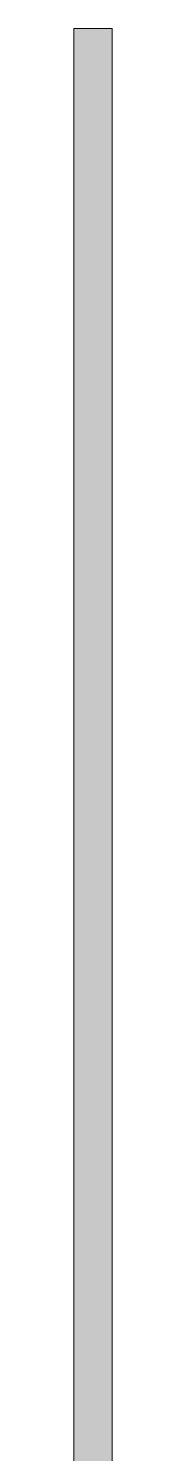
# Model space of a CAD drawing. Header units: millimetres. Extents: x 24 to 5990, y 50 to 4250.
# Drawn here: x 5672.7 to 5674.8, y 1976.3 to 2056.1 of the extents above; entities that cross this region are included whole.
import ezdxf

# ---------------------------------------------------------------- set-up
doc = ezdxf.new("R2010")
doc.units = ezdxf.units.MM
doc.linetypes.add('XKITLINE00', pattern=[0])
doc.layers.add('OtherObjectType', color=1, linetype='Continuous', lineweight=0)

# ---------------------------------------------------------------- blocks, each defined once
blk = doc.blocks.new('*A5')
at = {"layer": 'OtherObjectType'}
blk.add_hatch(color=7, dxfattribs=at).paths.add_polyline_path([(5674.814, 1922.955), (5672.692, 1922.958), (5672.676, 2056.132), (5674.833, 2056.132)], flags=17)
at = {"layer": 'OtherObjectType', "color": 7, "linetype": 'XKITLINE00', "lineweight": 0}
for p, q in [((5674.833, 2056.132), (5672.676, 2056.132)), ((5672.676, 2056.132), (5672.692, 1922.958)), ((5672.692, 1922.958), (5672.676, 2056.132)), ((5672.676, 2056.132), (5674.833, 2056.132)), ((5674.814, 1922.955), (5674.833, 2056.132)), ((5674.833, 2056.132), (5674.814, 1922.955))]:
    blk.add_line(p, q, dxfattribs=at)

msp = doc.modelspace()

# ---------------------------------------------------------------- block references
at = {"lineweight": 0}
msp.add_blockref('*A5', (0, 0), dxfattribs=at)

doc.saveas('drawing.dxf')
